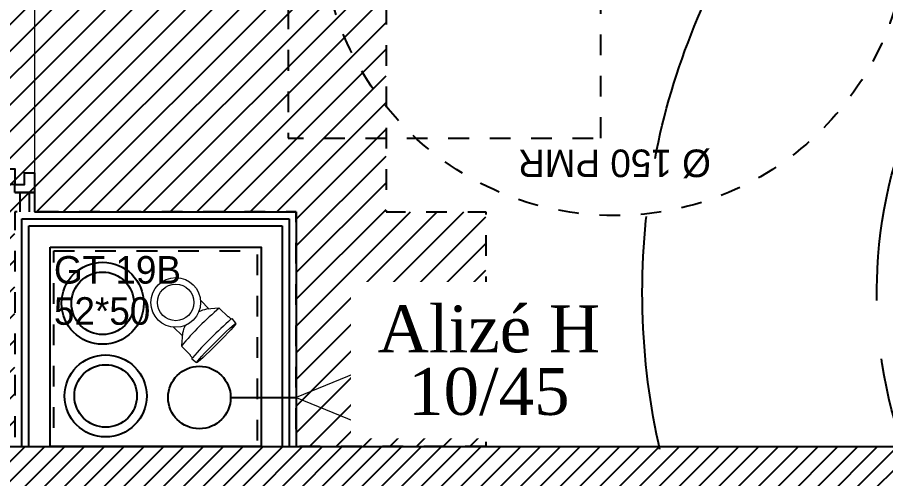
# Model space of a CAD drawing. Header units: centimetres. Extents: x -58072 to 12532, y -30603 to 6224.
# Drawn here: x 11581.7 to 11803.8, y 4075.1 to 4193.2 of the extents above; entities that cross this region are included whole.
import ezdxf

# ---------------------------------------------------------------- set-up
doc = ezdxf.new("R2010")
doc.units = ezdxf.units.CM
for name, pattern in [('ACAD_ISO02W100', [15, 12, -3]), ('ISO-03', [1.5, 0.6, -0.9]), ('Style de ligne -1', [0.41664, 0.20828, -0.20836]), ('Style de ligne -18', [0.164042, 0.054681, -0.109361]), ('Style de ligne -5', [0.20828, 0.069425, -0.138855]), ('VW-01', [0.41656, 0.20828, -0.20828])]:
    doc.linetypes.add(name, pattern=pattern)
for name, color, linetype in [('B Aménagement intérieur', 252, 'Continuous'), ('B Faux plafonds', 252, 'Continuous'), ('B Faux plafonds_Hatch', 9, 'Continuous'), ('B GÈnÈral_Hatch', 252, 'Continuous'), ('B Général', 252, 'Continuous'), ('C ANNOTATIONS-PMR', 252, 'Style de ligne -5'), ('C ANNOTATIONS-prestations', 252, 'Continuous'), ('C ANNOTATIONS-textes-numérotation gaine', 252, 'ISO-03'), ('D SURFACES-shab', 252, 'Continuous'), ('F REMPLISSAGE-vert clair', 252, 'Continuous'), ('F REMPLISSAGE-vert foncé', 252, 'Continuous'), ('prlm-CVC-CHAUFF', 4, 'Continuous'), ('prlm-EAU-CHU', 42, 'Continuous'), ('prlm-GT', 242, 'Continuous'), ('prlm-MOD', 7, 'Continuous'), ('prlm-VMC', 93, 'Continuous')]:
    doc.layers.add(name, color=color, linetype=linetype)
doc.layers.add('prlm-ZEROPLOT', color=254, linetype='Continuous', plot=False)
doc.styles.add('Eurostile', font='Eurosti.TTF')
doc.styles.add('Eurostile (italic)', font='Eurostib.TTF')
doc.styles.add('prlm-vmc', font='pala.ttf', dxfattribs={"height": 14})

# ---------------------------------------------------------------- blocks, each defined once
blk = doc.blocks.new('B 60.Rond 150_PMR')
at = {"layer": 'B Général', "linetype": 'VW-01', "ltscale": 25.4}
blk.add_circle((0, 0), 75, dxfattribs=at)
at = {"layer": 'B Général', "insert": (-61.5, 0), "char_height": 7.056, "attachment_point": 5, "rotation": 90, "line_spacing_factor": 0.894578, "style": 'Eurostile (italic)'}
blk.add_mtext('Ø 150 PMR', dxfattribs=at)
blk = doc.blocks.new('B 60.200_wc-2')
at = {"layer": 'B Général', "linetype": 'Continuous'}
for p, q in [((-25, -20.1), (-25, 0)), ((-24.9, 0.1), (24.9, 0.1)), ((25, -20.1), (25, 0)), ((-19.5, -44.2), (-19.5, -21.9)), ((19.5, -44.2), (19.5, -21.9))]:
    blk.add_line(p, q, dxfattribs=at)
at = {"layer": 'B Général', "linetype": 'Continuous', "flags": 128}
blk.add_lwpolyline([(-25, -20.1), (-24.9, -20.6), (-24.75, -20.9), (-24.55, -21.2), (-24.3, -21.45), (-23.9, -21.7), (-23.4, -21.85), (-23.15, -21.9), (23.25, -21.9), (23.55, -21.85), (23.9, -21.7), (24.2, -21.5), (24.45, -21.3), (24.65, -21.05), (24.8, -20.75), (24.9, -20.5), (24.95, -20.3), (25, -20.1)], dxfattribs=at)
for points in [[(-19.5, -44.2), (-19.5, -44.2, 0.036537), (-19.11, -49.53, 0.035337), (-17.94, -54.75), (-17.94, -54.75, 0.041299), (-16.22, -59.09), (-16.22, -59.09), (-16.22, -59.1, 0.041783), (-13.79, -63.08, 0.053503), (-10.77, -66.4), (-10.77, -66.4, 0.054816), (-7.12, -69.02), (-7.12, -69.02, 0.063755), (-3.68, -70.42), (-3.68, -70.42, 0.064897), (0, -70.9)], [(0, -70.9, 0.064897), (3.68, -70.42), (3.68, -70.42, 0.063726), (7.12, -69.02), (7.12, -69.02, 0.054816), (10.77, -66.4), (10.77, -66.4, 0.053503), (13.79, -63.08, 0.041783), (16.22, -59.1), (16.22, -59.09), (16.22, -59.09, 0.041299), (17.94, -54.75), (17.94, -54.75, 0.035337), (19.11, -49.53, 0.036556), (19.5, -44.2)]]:
    blk.add_lwpolyline(points, format="xyb", dxfattribs=at)
at = {"layer": 'B Général', "linetype": 'Continuous'}
for centre, start, end in [((-24.9, 0), 90, 180), ((24.9, 0), 0, 90)]:
    blk.add_arc(centre, 0.1, start, end, dxfattribs=at)
blk = doc.blocks.new('B 60.Groupe-2-1')
at = {"layer": 'B Général', "linetype": 'Style de ligne -1', "ltscale": 25.4, "flags": 128}
blk.add_lwpolyline([(-35.4, 7.6), (35.6, 7.6), (35.6, -32.4), (-35.4, -32.4)], close=True, dxfattribs=at)
at = {"layer": 'B Général', "xscale": -1, "rotation": 270}
blk.add_blockref('B 60.200_wc-2', (35.5, 7.5), dxfattribs=at)
blk = doc.blocks.new('B 60.WC-plan-PMR')
at = {"layer": 'B Général', "linetype": 'Style de ligne -1', "ltscale": 25.4, "flags": 128}
blk.add_lwpolyline([(-114.5, 112.5), (15.5, 112.5), (15.5, 32.5), (-114.5, 32.5)], close=True, dxfattribs=at)
at = {"layer": 'B Général'}
blk.add_blockref('B 60.Groupe-2-1', (0, 0), dxfattribs=at)
blk = doc.blocks.new('B 60.PP 80')
at = {"layer": 'B Général', "flags": 128}
blk.add_lwpolyline([(-43, 2.5), (-43, 85.5), (-39, 85.5), (-39, 2.5)], close=True, dxfattribs=at)
at = {"layer": 'B Général', "linetype": 'Style de ligne -18', "ltscale": 25.4, "flags": 128}
blk.add_lwpolyline([(46, 2.5), (45.27, 13.33), (43.1, 23.98), (39.53, 34.26), (34.61, 44), (28.44, 53.03), (21.1, 61.19), (12.74, 68.35), (3.5, 74.38), (-6.47, 79.18), (-17, 82.67), (-27.91, 84.79), (-39, 85.5)], dxfattribs=at)
at = {"layer": 'B Général', "linetype": 'Continuous', "flags": 128}
for points in [[(-45, 2.5), (-43, 2.5), (-43, 0), (-40, 0), (-40, -2.5), (-45, -2.5)], [(48, 2.5), (46, 2.5), (46, 0), (43, 0), (43, -2.5), (48, -2.5), (48, -2.5), (48, -2.5), (48, 1.79), (48, 1.79)]]:
    blk.add_lwpolyline(points, close=True, dxfattribs=at)
at = {"layer": 'C ANNOTATIONS-prestations', "insert": (-37.5, 32.5), "char_height": 5.8796, "attachment_point": 1, "rotation": 90, "line_spacing_factor": 0.894578, "style": 'Eurostile'}
blk.add_mtext('PP 83 x 204', dxfattribs=at)
blk = doc.blocks.new('B 60.Groupe-18-1')
at = {"layer": 'B Faux plafonds_Hatch', "linetype": 'Continuous'}
h = blk.add_hatch(dxfattribs=at)
h.set_pattern_fill('F_P__SOFFITE', color=256, style=0, pattern_type=2)
h.set_pattern_definition([(45, (0, 0.2205), (-3.5277778, 3.3072917), [])])
h.paths.add_polyline_path([(11701.5, 4083.39), (11653.04, 4083.39), (11653.04, 4143.39), (11581.04, 4143.39), (11581.04, 4083.39), (11516.44, 4083.39), (11516.44, 4148.49), (11449.44, 4148.49), (11449.44, 4380.29), (11581.04, 4380.29), (11581.04, 4292.29), (11676.04, 4292.29), (11676.04, 4143.39), (11701.5, 4143.39)])
at = {"layer": 'B Faux plafonds', "linetype": 'VW-01', "ltscale": 25.4, "flags": 128}
blk.add_lwpolyline([(11701.5, 4083.39), (11653.04, 4083.39), (11653.04, 4143.39), (11581.04, 4143.39), (11581.04, 4083.39), (11516.44, 4083.39), (11516.44, 4148.49), (11449.44, 4148.49), (11449.44, 4380.29), (11581.04, 4380.29), (11581.04, 4292.29), (11676.04, 4292.29), (11676.04, 4143.39), (11701.5, 4143.39)], close=True, dxfattribs=at)
at = {"layer": 'B Général', "linetype": 'Continuous'}
for p, q in [((11581.04, 4148.39), (11586.04, 4148.39)), ((11586.04, 4148.39), (11586.04, 4143.39)), ((11586.04, 4143.39), (11653.04, 4143.39)), ((11653.04, 4143.39), (11653.04, 4083.39)), ((11590.04, 4134.39), (11644.04, 4134.39)), ((11590.04, 4083.39), (11590.04, 4134.39)), ((11644.04, 4134.39), (11644.04, 4083.39))]:
    blk.add_line(p, q, dxfattribs=at)
at = {"layer": 'D SURFACES-shab', "lineweight": 18, "flags": 128}
blk.add_lwpolyline([(11586.04, 4292.29), (11586.04, 4143.39), (11653.04, 4143.39), (11653.04, 4083.39), (11934.45, 4083.39), (11934.45, 4309.61), (11681.04, 4309.16), (11681.04, 4291.84)], close=True, dxfattribs=at)
at = {"layer": 'F REMPLISSAGE-vert clair'}
for p, q in [((11582.34, 4148.39), (11582.34, 4143.39)), ((11584.74, 4148.39), (11584.74, 4143.39)), ((11582.84, 4141.59), (11651.24, 4141.59)), ((11582.84, 4083.39), (11582.84, 4141.59)), ((11584.64, 4139.79), (11649.44, 4139.79)), ((11584.64, 4139.79), (11649.44, 4139.79)), ((11584.64, 4083.39), (11584.64, 4139.79)), ((11584.64, 4083.39), (11584.64, 4139.79)), ((11649.44, 4139.79), (11649.44, 4083.39)), ((11649.44, 4139.79), (11649.44, 4083.39)), ((11651.24, 4141.59), (11651.24, 4083.39))]:
    blk.add_line(p, q, dxfattribs=at)
at = {"layer": 'F REMPLISSAGE-vert clair', "linetype": 'Continuous'}
for p, q in [((11590.04, 4134.39), (11644.04, 4134.39)), ((11590.04, 4083.39), (11590.04, 4134.39)), ((11644.04, 4134.39), (11644.04, 4083.39))]:
    blk.add_line(p, q, dxfattribs=at)
at = {"layer": 'F REMPLISSAGE-vert foncé'}
for p, q in [((11582.34, 4148.39), (11582.34, 4143.39)), ((11584.74, 4148.39), (11584.74, 4143.39)), ((11582.84, 4141.59), (11651.24, 4141.59)), ((11582.84, 4083.39), (11582.84, 4141.59)), ((11651.24, 4141.59), (11651.24, 4083.39))]:
    blk.add_line(p, q, dxfattribs=at)
at = {"layer": 'F REMPLISSAGE-vert foncé', "linetype": 'Continuous'}
for p, q in [((11586.04, 4148.39), (11586.04, 4143.39)), ((11586.04, 4143.39), (11653.04, 4143.39)), ((11653.04, 4143.39), (11653.04, 4083.39))]:
    blk.add_line(p, q, dxfattribs=at)
at = {"layer": 'B Général', "xscale": -1, "rotation": 270}
blk.add_blockref('B 60.WC-plan-PMR', (11618.44, 4276.79), dxfattribs=at)
at = {"layer": 'B Général', "rotation": 90}
blk.add_blockref('B 60.PP 80', (11583.54, 4193.39), dxfattribs=at)
at = {"layer": 'C ANNOTATIONS-PMR', "ltscale": 25.4, "rotation": 90}
blk.add_blockref('B 60.Rond 150_PMR', (11734.41, 4217.45), dxfattribs=at)
blk = doc.blocks.new('B 60.Groupe-42-1')
at = {"layer": 'B Général', "linetype": 'VW-01', "ltscale": 25.4, "flags": 128}
blk.add_lwpolyline([(11591.04, 4133.39), (11643.04, 4133.39), (11643.04, 4083.39), (11591.04, 4083.39)], close=True, dxfattribs=at)
at = {"layer": 'C ANNOTATIONS-textes-numérotation gaine', "insert": (11591.04, 4132.08), "char_height": 7.056, "width": 37, "attachment_point": 1, "line_spacing_factor": 0.894578, "style": 'Eurostile'}
blk.add_mtext('GT 19B\\P52*50', dxfattribs=at)
blk = doc.blocks.new('xi.be')
at = {"layer": 'prlm-VMC', "color": 0, "linetype": 'ByBlock', "lineweight": 5, "flags": 128}
blk.add_lwpolyline([(-6.17, -15), (6.17, -15), (0, 0)], close=True, dxfattribs=at)
at = {"layer": 'prlm-VMC', "color": 0, "linetype": 'ByBlock', "lineweight": 5}
blk.add_solid([(0, -1), (5.17, -14), (-5.17, -14), (0, -1)], dxfattribs=at)
blk = doc.blocks.new('xi.cceu1')
at = {"layer": 'prlm-EAU-CHU', "color": 0, "lineweight": 13}
for p, q in [((-4.87, -7.27), (-4.87, -4.09)), ((4.87, -4.09), (4.87, -7.27)), ((-4.34, -6.83), (-6.84, -8.91)), ((6.84, -8.91), (4.34, -6.83)), ((-6.85, -8.92), (-6.85, -12.09)), ((6.85, -12.09), (6.85, -8.92)), ((-7.25, -13.12), (-6.97, -13.03)), ((-7.25, -13.12), (-7.11, -14.67)), ((-6.85, -12.09), (-6.97, -12.22)), ((-6.97, -12.22), (-6.97, -13.03)), ((6.97, -12.22), (6.85, -12.09)), ((6.94, -13.03), (7.25, -13.12)), ((6.97, -13.03), (6.97, -12.22)), ((7.11, -14.67), (7.25, -13.12))]:
    blk.add_line(p, q, dxfattribs=at)
for radius in [6.36, 4.67]:
    blk.add_circle((0, 0), radius, dxfattribs=at)
for centre, radius, start, end in [((-0.73, -11.68), 6.05, 106.1332, 126.5542), ((0.73, -11.68), 6.05, 53.4458, 73.8668), ((0, -87.18), 78.56, 84.9975, 95.0025), ((0.01, -119.65), 106.84, 86.281, 93.7477)]:
    blk.add_arc(centre, radius, start, end, dxfattribs=at)
blk.add_ellipse((0, -14.67), major_axis=(7.1, 0), ratio=0.043635, dxfattribs=at)
blk = doc.blocks.new('xi.dchrob')
at = {"layer": 'prlm-ZEROPLOT', "color": 253, "linetype": 'ACAD_ISO02W100', "ltscale": 5}
for radius in [180, 120]:
    blk.add_circle((13.38, 0), radius, dxfattribs=at)

msp = doc.modelspace()

# ---------------------------------------------------------------- hatches: boundary and pattern name
at = {"layer": 'B GÈnÈral_Hatch', "linetype": 'Continuous'}
h = msp.add_hatch(dxfattribs=at)
h.set_pattern_fill('50_BETON', color=256, style=0, pattern_type=2)
h.set_pattern_definition([(45, (0, 0), (2.4253472, -2.6458333), [])])
h.paths.add_polyline_path([(11944.445, 4065.389), (11944.445, 4083.389), (11449.443, 4083.389), (11449.443, 4065.389)])

# ---------------------------------------------------------------- linework, layer by layer
at = {"layer": 'B Général', "linetype": 'Continuous', "lineweight": 18}
msp.add_line((11449.443, 4083.389), (11934.445, 4083.389), dxfattribs=at)
at = {"layer": 'B Général', "linetype": 'Continuous'}
msp.add_line((11449.443, 4083.389), (11934.445, 4083.389), dxfattribs=at)
at = {"layer": 'prlm-CVC-CHAUFF', "ltscale": 25}
for centre, radius in [((11603.504, 4120.001), 10.5), ((11603.504, 4120.001), 8), ((11604.269, 4096.292), 10.5), ((11604.269, 4096.292), 8)]:
    msp.add_circle(centre, radius, dxfattribs=at)
at = {"layer": 'prlm-GT'}
msp.add_lwpolyline([(11590.042, 4134.389), (11644.042, 4134.389), (11644.042, 4083.389), (11590.042, 4083.389)], close=True, dxfattribs=at)
at = {"layer": 'prlm-VMC'}
msp.add_lwpolyline([(11636.245, 4095.889), (11653.042, 4095.889)], dxfattribs=at)
msp.add_circle((11628.245, 4095.889), 8, dxfattribs=at)

# ---------------------------------------------------------------- block references
at = {"layer": 'B Aménagement intérieur'}
msp.add_blockref('B 60.Groupe-18-1', (0, 0), dxfattribs=at)
at = {"layer": 'C ANNOTATIONS-textes-numérotation gaine'}
msp.add_blockref('B 60.Groupe-42-1', (0, 0), dxfattribs=at)
at = {"layer": 'prlm-EAU-CHU', "ltscale": 50, "rotation": 44.99999999999999}
msp.add_blockref('xi.cceu1', (11622.195, 4120.22), dxfattribs=at)
at = {"layer": 'prlm-MOD', "rotation": 180}
msp.add_blockref('xi.dchrob', (11934.907, 4122.773), dxfattribs=at)
at = {"layer": 'prlm-VMC', "ltscale": 50, "rotation": 90}
msp.add_blockref('xi.be', (11653.042, 4095.889), dxfattribs=at)

# ---------------------------------------------------------------- next in the draw order: texts
at = {"layer": 'prlm-VMC', "ltscale": 25, "insert": (11702.295, 4105.367), "char_height": 12, "width": 58.61474, "attachment_point": 5, "line_spacing_factor": 0.8, "style": 'prlm-vmc', "bg_fill": 2}
msp.add_mtext('Alizé H 10/45', dxfattribs=at)

doc.saveas('drawing.dxf')
